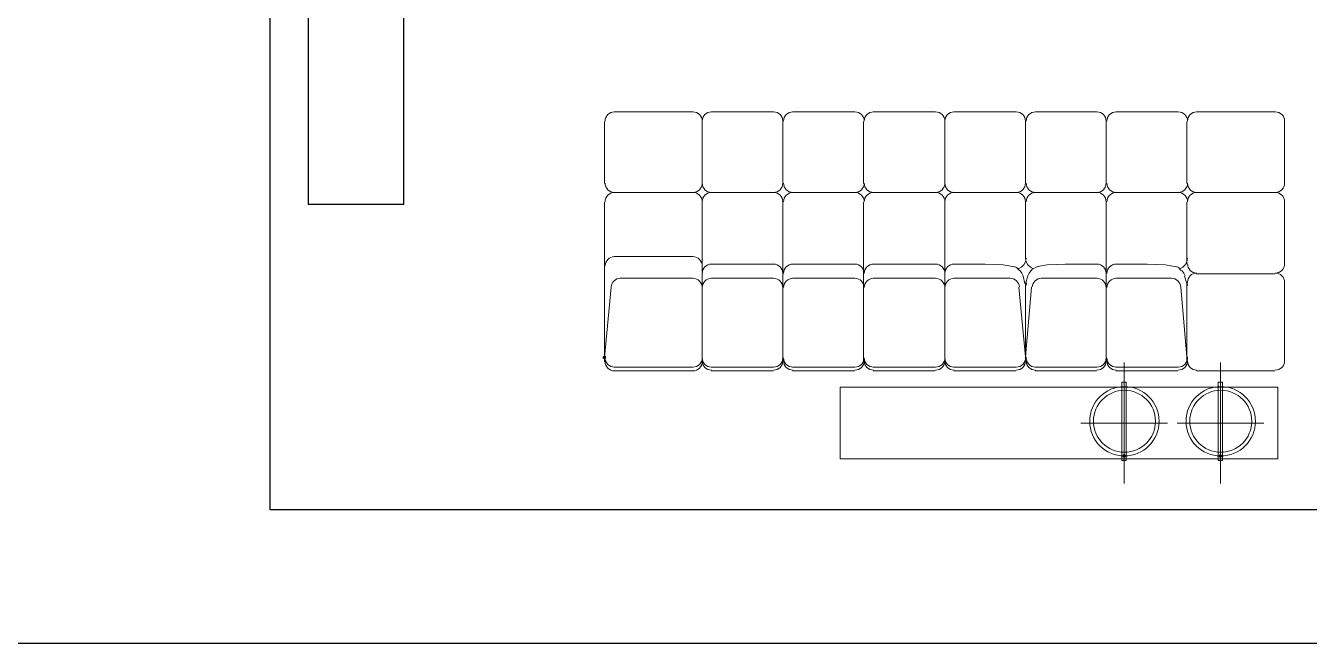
# Model space of a CAD drawing. Extents: x 185064 to 343242, y -369192 to -264966.
# Drawn here: x 219621 to 225050, y -295675 to -293063 of the extents above; entities that cross this region are included whole.
import ezdxf

# ---------------------------------------------------------------- set-up
doc = ezdxf.new("R2010")
doc.units = 0
doc.layers.add('打印框', color=4, linetype='Continuous')

# ---------------------------------------------------------------- blocks, each defined once
blk = doc.blocks.new('aewrareter')
h = blk.add_hatch(color=1)
h.dxf.hatch_style = 2
h.paths.add_polyline_path([(271177, -302736.9), (271174.7, -302742.5), (271169.2, -302744.8), (271163.6, -302742.5), (271161.3, -302736.9), (271163.6, -302731.3), (271169.2, -302729), (271174.7, -302731.3)])
h = blk.add_hatch(color=1)
h.dxf.hatch_style = 2
h.paths.add_polyline_path([(271177, -303144.3), (271174.7, -303149.9), (271169.2, -303152.2), (271163.6, -303149.9), (271161.3, -303144.3), (271163.6, -303138.7), (271169.2, -303136.4), (271174.7, -303138.7)])
h = blk.add_hatch(color=3)
h.dxf.hatch_style = 2
h.paths.add_polyline_path([(270760.2, -305342.2), (270757.9, -305347.7), (270752.3, -305350.1), (270746.7, -305347.7), (270744.4, -305342.2), (270746.7, -305336.6), (270752.3, -305334.3), (270757.9, -305336.6)])
at = {"color": 3, "lineweight": 0}
for points in [[(269752.8, -302465.3), (269744.9, -302466.1), (269737.5, -302468.4), (269730.8, -302472.1), (269724.9, -302476.9), (269720.1, -302482.7), (269716.5, -302489.4), (269714.2, -302496.8), (269713.4, -302504.8)], [(270016.5, -302465.3), (269754.4, -302465.3)], [(270054.4, -302504.8), (270053.6, -302496.8), (270051.3, -302489.4), (270047.7, -302482.7), (270042.9, -302476.9), (270037, -302472.1), (270030.3, -302468.4), (270022.9, -302466.1), (270014.9, -302465.3)], [(270093.9, -302465.3), (270085.9, -302466.1), (270078.5, -302468.4), (270071.8, -302472.1), (270066, -302476.9), (270061.2, -302482.7), (270057.5, -302489.4), (270055.2, -302496.8), (270054.4, -302504.8)], [(270357.6, -302465.3), (270095.5, -302465.3)], [(270395.5, -302504.8), (270394.7, -302496.8), (270392.4, -302489.4), (270388.7, -302482.7), (270383.9, -302476.9), (270378.1, -302472.1), (270371.4, -302468.4), (270363.9, -302466.1), (270356, -302465.3)], [(270434.9, -302465.3), (270427, -302466.1), (270419.6, -302468.4), (270412.9, -302472.1), (270407, -302476.9), (270402.2, -302482.7), (270398.6, -302489.4), (270396.3, -302496.8), (270395.5, -302504.8)], [(270768.1, -302465.3), (270436.5, -302465.3)], [(270806, -302504.8), (270805.2, -302496.8), (270802.9, -302489.4), (270799.3, -302482.7), (270794.4, -302476.9), (270788.6, -302472.1), (270781.9, -302468.4), (270774.5, -302466.1), (270766.5, -302465.3)], [(269713.4, -302506.4), (269713.4, -302838)], [(270054.4, -302506.4), (270054.4, -302838)], [(270054.4, -302838), (270054.4, -302506.4)], [(270398.6, -302506.4), (270398.6, -302838)], [(270398.6, -302838), (270398.6, -302506.4)], [(270809.2, -302838), (270809.2, -302506.4)], [(269713.4, -302836.4), (269714.2, -302844.3), (269716.5, -302851.7), (269720.1, -302858.5), (269724.9, -302864.3), (269730.8, -302869.1), (269737.5, -302872.8), (269744.9, -302875.1), (269752.8, -302875.9)], [(269752.8, -302875.9), (269744.9, -302876.7), (269737.5, -302879), (269730.8, -302882.6), (269724.9, -302887.4), (269720.1, -302893.3), (269716.5, -302900), (269714.2, -302907.4), (269713.4, -302915.3)], [(270016.5, -302879), (269754.4, -302879)], [(269754.4, -302879), (270016.5, -302879)], [(270014.9, -302875.9), (270022.9, -302875.1), (270030.3, -302872.8), (270037, -302869.1), (270042.9, -302864.3), (270047.7, -302858.5), (270051.3, -302851.7), (270053.6, -302844.3), (270054.4, -302836.4)], [(270054.4, -302915.3), (270053.6, -302907.4), (270051.3, -302900), (270047.7, -302893.3), (270042.9, -302887.4), (270037, -302882.6), (270030.3, -302879), (270022.9, -302876.7), (270014.9, -302875.9)], [(270054.4, -302836.4), (270055.2, -302844.3), (270057.5, -302851.7), (270061.2, -302858.5), (270066, -302864.3), (270071.8, -302869.1), (270078.5, -302872.8), (270085.9, -302875.1), (270093.9, -302875.9)], [(270093.9, -302875.9), (270085.9, -302876.7), (270078.5, -302879), (270071.8, -302882.6), (270066, -302887.4), (270061.2, -302893.3), (270057.5, -302900), (270055.2, -302907.4), (270054.4, -302915.3)], [(270335.5, -302879), (270095.5, -302879)], [(270095.5, -302879), (270357.6, -302879)], [(270377.2, -302909.5), (270370.5, -302896.3), (270360.4, -302885.9), (270347.6, -302878.9), (270333.1, -302875.9)], [(270356, -302875.9), (270363.9, -302875.1), (270371.4, -302872.8), (270378.1, -302869.1), (270383.9, -302864.3), (270388.7, -302858.5), (270392.4, -302851.7), (270394.7, -302844.3), (270395.5, -302836.4)], [(270395.5, -302836.4), (270396.3, -302844.3), (270398.6, -302851.7), (270402.2, -302858.5), (270407, -302864.3), (270412.9, -302869.1), (270419.6, -302872.8), (270427, -302875.1), (270434.9, -302875.9)], [(270439.7, -302879), (270408.1, -302888.5)], [(270436.5, -302879), (270768.1, -302879)], [(270447.6, -302875.9), (270437.1, -302877.3)], [(270768.1, -302879), (270449.2, -302879)], [(270455.5, -302904.3), (270749.2, -302879)], [(270793.4, -302915.3), (270792.5, -302907.1), (270790, -302899.4), (270785.9, -302892.3), (270780.4, -302886.1), (270773.8, -302881.2), (270766.4, -302877.9), (270758.4, -302876.1), (270750.2, -302876)], [(270766.5, -302875.9), (270774.5, -302875.1), (270781.9, -302872.8), (270788.6, -302869.1), (270794.4, -302864.3), (270799.3, -302858.5), (270802.9, -302851.7), (270805.2, -302844.3), (270806, -302836.4)], [(270806, -302915.3), (270805.2, -302907.4), (270802.9, -302900), (270799.3, -302893.3), (270794.4, -302887.4), (270788.6, -302882.6), (270781.9, -302879), (270774.5, -302876.7), (270766.5, -302875.9)], [(269713.4, -302916.9), (269713.4, -303179)], [(270054.4, -303179), (270054.4, -302916.9)], [(270054.4, -303179), (270054.4, -302916.9)], [(270367, -302929.5), (270360.7, -302970.6), (270357.6, -303046.4)], [(270376.8, -302908.3), (270370.9, -302917.2), (270367.6, -302927.5)], [(270386, -302901.1), (270376.5, -302910.6)], [(270406.9, -302886.4), (270395.6, -302891), (270386.3, -302898.8)], [(270453.7, -302904.4), (270446.3, -302905.8), (270439.4, -302908.4), (270433.3, -302912.2), (270428, -302917), (270423.6, -302922.8), (270420.3, -302929.2), (270418.3, -302936.2), (270417.6, -302943.7)], [(270793.4, -303179), (270793.4, -302916.9)], [(270809.2, -303179), (270809.2, -302916.9)], [(270417.6, -302945.3), (270417.6, -303179)], [(270357.6, -303046.4), (270357.6, -303179)], [(269713.4, -303177.4), (269714.2, -303185.4), (269716.5, -303192.8), (269720.1, -303199.5), (269724.9, -303205.3), (269730.8, -303210.2), (269737.5, -303213.8), (269744.9, -303216.1), (269752.8, -303216.9)], [(270014.9, -303216.9), (270022.9, -303216.1), (270030.3, -303213.8), (270037, -303210.2), (270042.9, -303205.3), (270047.7, -303199.5), (270051.3, -303192.8), (270053.6, -303185.4), (270054.4, -303177.4)], [(270054.4, -303177.4), (270055.2, -303185.4), (270057.5, -303192.8), (270061.2, -303199.5), (270066, -303205.3), (270071.8, -303210.2), (270078.5, -303213.8), (270085.9, -303216.1), (270093.9, -303216.9)], [(270357.6, -303177.4), (270358.4, -303185.4), (270360.7, -303192.8), (270364.3, -303199.5), (270369.1, -303205.3), (270375, -303210.2), (270381.7, -303213.8), (270389.1, -303216.1), (270397, -303216.9)], [(270417.6, -303177.4), (270418.4, -303185.4), (270420.7, -303192.8), (270424.3, -303199.5), (270429.1, -303205.3), (270435, -303210.2), (270441.7, -303213.8), (270449.1, -303216.1), (270457, -303216.9)], [(270753.9, -303216.9), (270761.8, -303216.1), (270769.3, -303213.8), (270776, -303210.2), (270781.8, -303205.3), (270786.6, -303199.5), (270790.3, -303192.8), (270792.6, -303185.4), (270793.4, -303177.4)], [(270766.5, -303216.9), (270774.5, -303216.1), (270781.9, -303213.8), (270788.6, -303210.2), (270794.4, -303205.3), (270799.3, -303199.5), (270802.9, -303192.8), (270805.2, -303185.4), (270806, -303177.4)], [(269752.8, -303220.1), (269744.9, -303220.9), (269737.5, -303223.2), (269730.8, -303226.8), (269724.9, -303231.6), (269720.1, -303237.5), (269716.5, -303244.2), (269714.2, -303251.6), (269713.4, -303259.5)], [(269713.4, -303520.1), (269713.4, -303261.1)], [(269754.4, -303220.1), (270016.5, -303220.1)], [(269754.4, -303220.1), (270016.5, -303220.1)], [(270054.4, -303259.5), (270053.6, -303251.6), (270051.3, -303244.2), (270047.7, -303237.5), (270042.9, -303231.6), (270037, -303226.8), (270030.3, -303223.2), (270022.9, -303220.9), (270014.9, -303220.1)], [(270093.9, -303220.1), (270085.9, -303220.9), (270078.5, -303223.2), (270071.8, -303226.8), (270066, -303231.6), (270061.2, -303237.5), (270057.5, -303244.2), (270055.2, -303251.6), (270054.4, -303259.5)], [(270054.4, -303261.1), (270054.4, -303520.1)], [(270054.4, -303261.1), (270054.4, -303520.1)], [(270768.1, -303220.1), (270095.5, -303220.1)], [(270768.1, -303220.1), (270095.5, -303220.1)], [(270397, -303220.1), (270389.1, -303220.9), (270381.7, -303223.2), (270375, -303226.8), (270369.1, -303231.6), (270364.3, -303237.5), (270360.7, -303244.2), (270358.4, -303251.6), (270357.6, -303259.5)], [(270357.6, -303393.7), (270357.6, -303261.1)], [(270457, -303220.1), (270449.1, -303220.9), (270441.7, -303223.2), (270435, -303226.8), (270429.1, -303231.6), (270424.3, -303237.5), (270420.7, -303244.2), (270418.4, -303251.6), (270417.6, -303259.5)], [(270417.6, -303494.8), (270417.6, -303261.1)], [(270793.4, -303259.5), (270792.6, -303251.6), (270790.3, -303244.2), (270786.6, -303237.5), (270781.8, -303231.6), (270776, -303226.8), (270769.3, -303223.2), (270761.8, -303220.9), (270753.9, -303220.1)], [(270806, -303259.5), (270805.2, -303251.6), (270802.9, -303244.2), (270799.3, -303237.5), (270794.4, -303231.6), (270788.6, -303226.8), (270781.9, -303223.2), (270774.5, -303220.9), (270766.5, -303220.1)], [(270793.4, -303261.1), (270793.4, -303520.1)], [(270809.2, -303261.1), (270809.2, -303520.1)], [(270367, -303510.6), (270360.7, -303469.5), (270357.6, -303393.7)], [(269713.4, -303518.5), (269714.2, -303526.4), (269716.5, -303533.9), (269720.1, -303540.6), (269724.9, -303546.4), (269730.8, -303551.2), (269737.5, -303554.9), (269744.9, -303557.2), (269752.8, -303558)], [(270014.9, -303558), (270022.9, -303557.2), (270030.3, -303554.9), (270037, -303551.2), (270042.9, -303546.4), (270047.7, -303540.6), (270051.3, -303533.9), (270053.6, -303526.4), (270054.4, -303518.5)], [(270054.4, -303518.5), (270055.2, -303526.4), (270057.5, -303533.9), (270061.2, -303540.6), (270066, -303546.4), (270071.8, -303551.2), (270078.5, -303554.9), (270085.9, -303557.2), (270093.9, -303558)], [(270333.1, -303561.1), (270347.6, -303558.1), (270360.4, -303551.1), (270370.5, -303540.7), (270377.2, -303527.4)], [(270367.6, -303506.4), (270370.9, -303516.6), (270376.8, -303525.5)], [(270386, -303539), (270376.5, -303529.5)], [(270417.6, -303493.2), (270418.3, -303500.7), (270420.3, -303507.8), (270423.6, -303514.2), (270428, -303519.9), (270433.3, -303524.8), (270439.4, -303528.6), (270446.3, -303531.2), (270453.7, -303532.6)], [(270750.2, -303557.8), (270758.4, -303557.7), (270766.4, -303555.9), (270773.8, -303552.6), (270780.5, -303547.7), (270785.9, -303541.5), (270790, -303534.4), (270792.5, -303526.7), (270793.4, -303518.5)], [(270766.5, -303558), (270774.5, -303557.2), (270781.9, -303554.9), (270788.6, -303551.2), (270794.4, -303546.4), (270799.3, -303540.6), (270802.9, -303533.9), (270805.2, -303526.4), (270806, -303518.5)], [(269752.8, -303561.1), (269744.9, -303561.9), (269737.5, -303564.2), (269730.8, -303567.9), (269724.9, -303572.7), (269720.1, -303578.5), (269716.5, -303585.2), (269714.2, -303592.6), (269713.4, -303600.6)], [(270016.5, -303561.1), (269754.4, -303561.1)], [(269754.4, -303561.1), (270016.5, -303561.1)], [(270054.4, -303600.6), (270053.6, -303592.6), (270051.3, -303585.2), (270047.7, -303578.5), (270042.9, -303572.7), (270037, -303567.9), (270030.3, -303564.2), (270022.9, -303561.9), (270014.9, -303561.1)], [(270093.9, -303561.1), (270085.9, -303561.9), (270078.5, -303564.2), (270071.8, -303567.9), (270066, -303572.7), (270061.2, -303578.5), (270057.5, -303585.2), (270055.2, -303592.6), (270054.4, -303600.6)], [(270335.5, -303561.1), (270095.5, -303561.1)], [(270335.5, -303561.1), (270095.5, -303561.1)], [(270377.2, -303591.7), (270370.5, -303578.4), (270360.4, -303568), (270347.6, -303561), (270333.1, -303558)], [(270386, -303583.2), (270376.5, -303595.9)], [(270386.3, -303538.2), (270395.6, -303546), (270406.9, -303550.6)], [(270406.9, -303571.7), (270395.6, -303576.3), (270386.3, -303584.1)], [(270439.7, -303561.1), (270408.1, -303551.6)], [(270439.7, -303564.3), (270408.1, -303570.6)], [(270453.7, -303586.5), (270446.3, -303587.9), (270439.4, -303590.5), (270433.3, -303594.3), (270428, -303599.2), (270423.6, -303604.9), (270420.3, -303611.3), (270418.3, -303618.3), (270417.6, -303625.9)], [(270437.1, -303556.5), (270447.6, -303558)], [(270447.6, -303561.1), (270437.1, -303562.5)], [(270768.1, -303561.1), (270449.2, -303561.1)], [(270768.1, -303561.1), (270449.2, -303561.1)], [(270455.5, -303535.9), (270749.2, -303561.1)], [(270455.5, -303589.5), (270749.2, -303561.1)], [(270793.4, -303600.6), (270792.5, -303592.4), (270790, -303584.6), (270785.9, -303577.5), (270780.4, -303571.4), (270773.8, -303566.5), (270766.4, -303563.1), (270758.4, -303561.4), (270750.2, -303561.3)], [(270806, -303600.6), (270805.2, -303592.6), (270802.9, -303585.2), (270799.3, -303578.5), (270794.4, -303572.7), (270788.6, -303567.9), (270781.9, -303564.2), (270774.5, -303561.9), (270766.5, -303561.1)], [(269713.4, -303864.3), (269713.4, -303602.2)], [(270054.4, -303602.2), (270054.4, -303864.3)], [(270054.4, -303864.3), (270054.4, -303602.2)], [(270367, -303614.8), (270360.7, -303655.9), (270357.6, -303731.6)], [(270376.8, -303593.5), (270370.9, -303602.5), (270367.6, -303612.7)], [(270417.6, -303627.4), (270417.6, -303864.3)], [(270793.4, -303864.3), (270793.4, -303602.2)], [(270809.2, -303864.3), (270809.2, -303602.2)], [(270357.6, -303731.6), (270357.6, -303864.3)], [(269713.4, -303862.7), (269714.2, -303870.7), (269716.5, -303878.1), (269720.1, -303884.8), (269724.9, -303890.6), (269730.8, -303895.4), (269737.5, -303899.1), (269744.9, -303901.4), (269752.8, -303902.2)], [(269752.8, -303902.2), (269744.9, -303903), (269737.5, -303905.3), (269730.8, -303908.9), (269724.9, -303913.7), (269720.1, -303919.6), (269716.5, -303926.3), (269714.2, -303933.7), (269713.4, -303941.6)], [(270016.5, -303902.2), (269754.4, -303902.2)], [(269754.4, -303902.2), (270016.5, -303902.2)], [(270014.9, -303902.2), (270022.9, -303901.4), (270030.3, -303899.1), (270037, -303895.4), (270042.9, -303890.6), (270047.7, -303884.8), (270051.3, -303878.1), (270053.6, -303870.7), (270054.4, -303862.7)], [(270054.4, -303941.6), (270053.6, -303933.7), (270051.3, -303926.3), (270047.7, -303919.6), (270042.9, -303913.7), (270037, -303908.9), (270030.3, -303905.3), (270022.9, -303903), (270014.9, -303902.2)], [(270054.4, -303862.7), (270055.2, -303870.7), (270057.5, -303878.1), (270061.2, -303884.8), (270066, -303890.6), (270071.8, -303895.4), (270078.5, -303899.1), (270085.9, -303901.4), (270093.9, -303902.2)], [(270093.9, -303902.2), (270085.9, -303903), (270078.5, -303905.3), (270071.8, -303908.9), (270066, -303913.7), (270061.2, -303919.6), (270057.5, -303926.3), (270055.2, -303933.7), (270054.4, -303941.6)], [(270357.6, -303862.7), (270358.4, -303870.7), (270360.7, -303878.1), (270364.3, -303884.8), (270369.1, -303890.6), (270375, -303895.4), (270381.7, -303899.1), (270389.1, -303901.4), (270397, -303902.2)], [(270397, -303902.2), (270389.1, -303903), (270381.7, -303905.3), (270375, -303908.9), (270369.1, -303913.7), (270364.3, -303919.6), (270360.7, -303926.3), (270358.4, -303933.7), (270357.6, -303941.6)], [(270417.6, -303862.7), (270418.4, -303870.7), (270420.7, -303878.1), (270424.3, -303884.8), (270429.1, -303890.6), (270435, -303895.4), (270441.7, -303899.1), (270449.1, -303901.4), (270457, -303902.2)], [(270457, -303902.2), (270449.1, -303903), (270441.7, -303905.3), (270435, -303908.9), (270429.1, -303913.7), (270424.3, -303919.6), (270420.7, -303926.3), (270418.4, -303933.7), (270417.6, -303941.6)], [(270753.9, -303902.2), (270761.8, -303901.4), (270769.3, -303899.1), (270776, -303895.4), (270781.8, -303890.6), (270786.6, -303884.8), (270790.3, -303878.1), (270792.6, -303870.7), (270793.4, -303862.7)], [(270793.4, -303941.6), (270792.6, -303933.7), (270790.3, -303926.3), (270786.6, -303919.6), (270781.8, -303913.7), (270776, -303908.9), (270769.3, -303905.3), (270761.8, -303903), (270753.9, -303902.2)], [(270766.5, -303902.2), (270774.5, -303901.4), (270781.9, -303899.1), (270788.6, -303895.4), (270794.4, -303890.6), (270799.3, -303884.8), (270802.9, -303878.1), (270805.2, -303870.7), (270806, -303862.7)], [(270806, -303941.6), (270805.2, -303933.7), (270802.9, -303926.3), (270799.3, -303919.6), (270794.4, -303913.7), (270788.6, -303908.9), (270781.9, -303905.3), (270774.5, -303903), (270766.5, -303902.2)], [(269713.4, -304205.3), (269713.4, -303943.2)], [(270054.4, -303943.2), (270054.4, -304205.3)], [(270054.4, -304205.3), (270054.4, -303943.2)], [(270357.6, -303943.2), (270357.6, -304085.3)], [(270417.6, -303943.2), (270417.6, -304085.3)], [(270793.4, -303943.2), (270793.4, -304085.3)], [(270809.2, -304085.3), (270809.2, -303943.2)], [(270357.6, -304205.3), (270357.6, -304085.3)], [(270417.6, -304205.3), (270417.6, -304085.3)], [(270793.4, -304205.3), (270793.4, -304085.3)], [(270809.2, -304085.3), (270809.2, -304205.3)], [(269713.4, -304203.7), (269714.2, -304211.7), (269716.5, -304219.1), (269720.1, -304225.8), (269724.9, -304231.7), (269730.8, -304236.5), (269737.5, -304240.1), (269744.9, -304242.4), (269752.8, -304243.2)], [(270014.9, -304243.2), (270022.9, -304242.4), (270030.3, -304240.1), (270037, -304236.5), (270042.9, -304231.7), (270047.7, -304225.8), (270051.3, -304219.1), (270053.6, -304211.7), (270054.4, -304203.7)], [(270054.4, -304203.7), (270055.2, -304211.7), (270057.5, -304219.1), (270061.2, -304225.8), (270066, -304231.7), (270071.8, -304236.5), (270078.5, -304240.1), (270085.9, -304242.4), (270093.9, -304243.2)], [(270357.6, -304203.7), (270358.4, -304211.7), (270360.7, -304219.1), (270364.3, -304225.8), (270369.1, -304231.7), (270375, -304236.5), (270381.7, -304240.1), (270389.1, -304242.4), (270397, -304243.2)], [(270417.6, -304203.7), (270418.4, -304211.7), (270420.7, -304219.1), (270424.3, -304225.8), (270429.1, -304231.7), (270435, -304236.5), (270441.7, -304240.1), (270449.1, -304242.4), (270457, -304243.2)], [(270753.9, -304243.2), (270761.8, -304242.4), (270769.3, -304240.1), (270776, -304236.5), (270781.8, -304231.7), (270786.6, -304225.8), (270790.3, -304219.1), (270792.6, -304211.7), (270793.4, -304203.7)], [(270766.5, -304243.2), (270774.5, -304242.4), (270781.9, -304240.1), (270788.6, -304236.5), (270794.4, -304231.7), (270799.3, -304225.8), (270802.9, -304219.1), (270805.2, -304211.7), (270806, -304203.7)], [(269752.8, -304243.2), (269744.9, -304244), (269737.5, -304246.3), (269730.8, -304250), (269724.9, -304254.8), (269720.1, -304260.6), (269716.5, -304267.3), (269714.2, -304274.7), (269713.4, -304282.7)], [(269713.4, -304546.4), (269713.4, -304284.3)], [(270016.5, -304246.4), (269754.4, -304246.4)], [(269754.4, -304246.4), (270016.5, -304246.4)], [(270054.4, -304282.7), (270053.6, -304274.7), (270051.3, -304267.3), (270047.7, -304260.6), (270042.9, -304254.8), (270037, -304250), (270030.3, -304246.3), (270022.9, -304244), (270014.9, -304243.2)], [(270093.9, -304243.2), (270085.9, -304244), (270078.5, -304246.3), (270071.8, -304250), (270066, -304254.8), (270061.2, -304260.6), (270057.5, -304267.3), (270055.2, -304274.7), (270054.4, -304282.7)], [(270054.4, -304284.3), (270054.4, -304546.4)], [(270054.4, -304546.4), (270054.4, -304284.3)], [(270397, -304243.2), (270389.1, -304244), (270381.7, -304246.3), (270375, -304250), (270369.1, -304254.8), (270364.3, -304260.6), (270360.7, -304267.3), (270358.4, -304274.7), (270357.6, -304282.7)], [(270357.6, -304284.3), (270357.6, -304426.4)], [(270457, -304243.2), (270449.1, -304244), (270441.7, -304246.3), (270435, -304250), (270429.1, -304254.8), (270424.3, -304260.6), (270420.7, -304267.3), (270418.4, -304274.7), (270417.6, -304282.7)], [(270417.6, -304284.3), (270417.6, -304426.4)], [(270793.4, -304282.7), (270792.6, -304274.7), (270790.3, -304267.3), (270786.6, -304260.6), (270781.8, -304254.8), (270776, -304250), (270769.3, -304246.3), (270761.8, -304244), (270753.9, -304243.2)], [(270806, -304282.7), (270805.2, -304274.7), (270802.9, -304267.3), (270799.3, -304260.6), (270794.4, -304254.8), (270788.6, -304250), (270781.9, -304246.3), (270774.5, -304244), (270766.5, -304243.2)], [(270793.4, -304284.3), (270793.4, -304426.4)], [(270809.2, -304426.4), (270809.2, -304284.3)], [(270357.6, -304546.4), (270357.6, -304426.4)], [(270417.6, -304546.4), (270417.6, -304426.4)], [(270793.4, -304546.4), (270793.4, -304426.4)], [(270809.2, -304426.4), (270809.2, -304546.4)], [(269713.4, -304544.8), (269714.2, -304552.8), (269716.5, -304560.2), (269720.1, -304566.9), (269724.9, -304572.7), (269730.8, -304577.5), (269737.5, -304581.2), (269744.9, -304583.5), (269752.8, -304584.3)], [(270014.9, -304584.3), (270022.9, -304583.5), (270030.3, -304581.2), (270037, -304577.5), (270042.9, -304572.7), (270047.7, -304566.9), (270051.3, -304560.2), (270053.6, -304552.8), (270054.4, -304544.8)], [(270054.4, -304544.8), (270055.2, -304552.8), (270057.5, -304560.2), (270061.2, -304566.9), (270066, -304572.7), (270071.8, -304577.5), (270078.5, -304581.2), (270085.9, -304583.5), (270093.9, -304584.3)], [(270357.6, -304544.8), (270358.4, -304552.8), (270360.7, -304560.2), (270364.3, -304566.9), (270369.1, -304572.7), (270375, -304577.5), (270381.7, -304581.2), (270389.1, -304583.5), (270397, -304584.3)], [(270417.6, -304544.8), (270418.4, -304552.8), (270420.7, -304560.2), (270424.3, -304566.9), (270429.1, -304572.7), (270435, -304577.5), (270441.7, -304581.2), (270449.1, -304583.5), (270457, -304584.3)], [(270753.9, -304584.3), (270761.8, -304583.5), (270769.3, -304581.2), (270776, -304577.5), (270781.8, -304572.7), (270786.6, -304566.9), (270790.3, -304560.2), (270792.6, -304552.8), (270793.4, -304544.8)], [(270766.5, -304584.3), (270774.5, -304583.5), (270781.9, -304581.2), (270788.6, -304577.5), (270794.4, -304572.7), (270799.3, -304566.9), (270802.9, -304560.2), (270805.2, -304552.8), (270806, -304544.8)], [(269752.8, -304587.4), (269744.9, -304588.2), (269737.5, -304590.5), (269730.8, -304594.2), (269724.9, -304599), (269720.1, -304604.8), (269716.5, -304611.5), (269714.2, -304619), (269713.4, -304626.9)], [(270016.5, -304587.4), (269754.4, -304587.4)], [(269754.4, -304587.4), (270016.5, -304587.4)], [(270054.4, -304626.9), (270053.6, -304619), (270051.3, -304611.5), (270047.7, -304604.8), (270042.9, -304599), (270037, -304594.2), (270030.3, -304590.5), (270022.9, -304588.2), (270014.9, -304587.4)], [(270093.9, -304587.4), (270085.9, -304588.2), (270078.5, -304590.5), (270071.8, -304594.2), (270066, -304599), (270061.2, -304604.8), (270057.5, -304611.5), (270055.2, -304619), (270054.4, -304626.9)], [(270397, -304587.4), (270389.1, -304588.2), (270381.7, -304590.5), (270375, -304594.2), (270369.1, -304599), (270364.3, -304604.8), (270360.7, -304611.5), (270358.4, -304619), (270357.6, -304626.9)], [(270457, -304587.4), (270449.1, -304588.2), (270441.7, -304590.5), (270435, -304594.2), (270429.1, -304599), (270424.3, -304604.8), (270420.7, -304611.5), (270418.4, -304619), (270417.6, -304626.9)], [(270793.4, -304626.9), (270792.6, -304619), (270790.3, -304611.5), (270786.6, -304604.8), (270781.8, -304599), (270776, -304594.2), (270769.3, -304590.5), (270761.8, -304588.2), (270753.9, -304587.4)], [(270806, -304626.9), (270805.2, -304619), (270802.9, -304611.5), (270799.3, -304604.8), (270794.4, -304599), (270788.6, -304594.2), (270781.9, -304590.5), (270774.5, -304588.2), (270766.5, -304587.4)], [(269713.4, -304890.6), (269713.4, -304628.5)], [(270054.4, -304628.5), (270054.4, -304890.6)], [(270054.4, -304890.6), (270054.4, -304628.5)], [(270357.6, -304628.5), (270357.6, -304767.4)], [(270417.6, -304628.5), (270417.6, -304767.4)], [(270793.4, -304628.5), (270793.4, -304767.4)], [(270809.2, -304767.4), (270809.2, -304628.5)], [(270357.6, -304890.6), (270357.6, -304767.4)], [(270417.6, -304890.6), (270417.6, -304767.4)], [(270793.4, -304890.6), (270793.4, -304767.4)], [(270809.2, -304767.4), (270809.2, -304890.6)], [(269713.4, -304889), (269714.2, -304897), (269716.5, -304904.4), (269720.1, -304911.1), (269724.9, -304916.9), (269730.8, -304921.7), (269737.5, -304925.4), (269744.9, -304927.7), (269752.8, -304928.5)], [(270014.9, -304928.5), (270022.9, -304927.7), (270030.3, -304925.4), (270037, -304921.7), (270042.9, -304916.9), (270047.7, -304911.1), (270051.3, -304904.4), (270053.6, -304897), (270054.4, -304889)], [(270054.4, -304889), (270055.2, -304897), (270057.5, -304904.4), (270061.2, -304911.1), (270066, -304916.9), (270071.8, -304921.7), (270078.5, -304925.4), (270085.9, -304927.7), (270093.9, -304928.5)], [(270357.6, -304889), (270358.4, -304897), (270360.7, -304904.4), (270364.3, -304911.1), (270369.1, -304916.9), (270375, -304921.7), (270381.7, -304925.4), (270389.1, -304927.7), (270397, -304928.5)], [(270417.6, -304889), (270418.4, -304897), (270420.7, -304904.4), (270424.3, -304911.1), (270429.1, -304916.9), (270435, -304921.7), (270441.7, -304925.4), (270449.1, -304927.7), (270457, -304928.5)], [(270753.9, -304928.5), (270761.8, -304927.7), (270769.3, -304925.4), (270776, -304921.7), (270781.8, -304916.9), (270786.6, -304911.1), (270790.3, -304904.4), (270792.6, -304897), (270793.4, -304889)], [(270766.5, -304928.5), (270774.5, -304927.7), (270781.9, -304925.4), (270788.6, -304921.7), (270794.4, -304916.9), (270799.3, -304911.1), (270802.9, -304904.4), (270805.2, -304897), (270806, -304889)], [(269752.8, -304928.5), (269744.9, -304929.3), (269737.5, -304931.6), (269730.8, -304935.2), (269724.9, -304940), (269720.1, -304945.9), (269716.5, -304952.6), (269714.2, -304960), (269713.4, -304968)], [(270016.5, -304928.5), (269754.4, -304928.5)], [(270054.4, -304968), (270053.6, -304960), (270051.3, -304952.6), (270047.7, -304945.9), (270042.9, -304940), (270037, -304935.2), (270030.3, -304931.6), (270022.9, -304929.3), (270014.9, -304928.5)], [(270093.9, -304928.5), (270085.9, -304929.3), (270078.5, -304931.6), (270071.8, -304935.2), (270066, -304940), (270061.2, -304945.9), (270057.5, -304952.6), (270055.2, -304960), (270054.4, -304968)], [(270365.5, -304928.5), (270357.5, -304929.3), (270350.1, -304931.6), (270343.4, -304935.2), (270337.6, -304940), (270332.7, -304945.9), (270329.1, -304952.6), (270326.8, -304960), (270326, -304968)], [(270457, -304928.5), (270449.1, -304929.3), (270441.7, -304931.6), (270435, -304935.2), (270429.1, -304940), (270424.3, -304945.9), (270420.7, -304952.6), (270418.4, -304960), (270417.6, -304968)], [(270793.4, -304968), (270792.6, -304960), (270790.3, -304952.6), (270786.6, -304945.9), (270781.8, -304940), (270776, -304935.2), (270769.3, -304931.6), (270761.8, -304929.3), (270753.9, -304928.5)], [(270809.2, -304968), (270808.4, -304960), (270806.1, -304952.6), (270802.4, -304945.9), (270797.6, -304940), (270791.7, -304935.2), (270785, -304931.6), (270777.6, -304929.3), (270769.7, -304928.5)], [(269713.4, -304969.5), (269713.4, -305301.1)], [(269713.4, -304969.5), (269713.4, -305301.1)], [(270054.4, -304969.5), (270054.4, -305301.1)], [(270326, -305301.1), (270326, -304969.5)], [(270417.6, -305275.9), (270417.6, -304969.5)], [(270793.4, -304969.5), (270793.4, -305301.1)], [(270809.2, -304969.5), (270809.2, -305301.1)], [(269713.4, -305299.5), (269714.2, -305307.5), (269716.5, -305314.9), (269720.1, -305321.6), (269724.9, -305327.5), (269730.8, -305332.3), (269737.5, -305335.9), (269744.9, -305338.2), (269752.8, -305339)], [(270014.9, -305339), (270022.9, -305338.2), (270030.3, -305335.9), (270037, -305332.3), (270042.9, -305327.5), (270047.7, -305321.6), (270051.3, -305314.9), (270053.6, -305307.5), (270054.4, -305299.5)], [(270054.4, -305299.5), (270055.2, -305307.5), (270057.5, -305314.9), (270061.2, -305321.6), (270066, -305327.5), (270071.8, -305332.3), (270078.5, -305335.9), (270085.9, -305338.2), (270093.9, -305339)], [(270326, -305299.5), (270326.8, -305307.5), (270329.1, -305314.9), (270332.7, -305321.6), (270337.6, -305327.5), (270343.4, -305332.3), (270350.1, -305335.9), (270357.5, -305338.2), (270365.5, -305339)], [(270417.6, -305274.3), (270418.3, -305281.8), (270420.4, -305288.9), (270423.7, -305295.4), (270428.1, -305301.1), (270433.4, -305305.9), (270439.6, -305309.7), (270446.5, -305312.3), (270454, -305313.6)], [(270455.5, -305313.7), (270752.3, -305342.2)], [(270750.2, -305338.8), (270758.4, -305338.8), (270766.4, -305337), (270773.8, -305333.6), (270780.5, -305328.7), (270785.9, -305322.6), (270790, -305315.5), (270792.5, -305307.7), (270793.4, -305299.5)], [(270769.7, -305339), (270777.6, -305338.2), (270785, -305335.9), (270791.7, -305332.3), (270797.6, -305327.5), (270802.4, -305321.6), (270806.1, -305314.9), (270808.4, -305307.5), (270809.2, -305299.5)], [(270016.5, -305342.2), (269754.4, -305342.2)], [(270420.7, -305342.2), (270095.5, -305342.2)], [(270771.3, -305342.2), (270420.7, -305342.2)]]:
    blk.add_lwpolyline(points, dxfattribs=at)
at = {"color": 1, "lineweight": 0}
for points in [[(270878.6, -302493.7), (271181.8, -302493.7), (271181.8, -304344.3), (270878.6, -304344.3)], [(270856.5, -302727.4), (271188.1, -302727.4), (271188.1, -302746.4), (270856.5, -302746.4)], [(270856.5, -303134.8), (271188.1, -303134.8), (271188.1, -303153.7), (270856.5, -303153.7)]]:
    blk.add_lwpolyline(points, close=True, dxfattribs=at)
for points in [[(271030.2, -302920.1), (271030.2, -302553.7)], [(271286, -302736.9), (270774.4, -302736.9)], [(271188.1, -302736.9), (271188.1, -302727.4)], [(271030.2, -303327.4), (271030.2, -302961.1)], [(271286, -303144.3), (270774.4, -303144.3)], [(271188.1, -303144.3), (271188.1, -303134.8)]]:
    blk.add_lwpolyline(points, dxfattribs=at)
at = {"color": 3, "lineweight": 0}
for points in [[(270095.5, -303902.2), (270768.1, -303902.2), (270095.5, -303902.2), (270768.1, -303902.2)], [(270095.5, -304246.4), (270768.1, -304246.4)], [(270095.5, -304246.4), (270768.1, -304246.4)], [(270095.5, -304587.4), (270768.1, -304587.4)], [(270095.5, -304587.4), (270768.1, -304587.4)], [(269754.4, -304928.5), (270016.5, -304928.5)], [(270095.5, -304928.5), (270768.1, -304928.5)], [(270095.5, -304928.5), (270768.1, -304928.5)]]:
    blk.add_lwpolyline(points, close=True, dxfattribs=at)
at = {"color": 1, "lineweight": 0}
for centre, radius in [((271022.3, -302735.3), 146.8), ((271022.3, -302735.3), 131.1), ((271022.3, -303142.7), 146.8), ((271022.3, -303142.7), 131.1)]:
    blk.add_circle(centre, radius, dxfattribs=at)
at = {"layer": '打印框', "color": 8}
blk.add_lwpolyline([(271396.9, -306756), (266083.4, -306756), (266083.4, -301008.1), (271396.9, -301008.1)], close=True, dxfattribs=at)
at = {"layer": '打印框', "color": 1}
blk.add_lwpolyline([(267750.2, -306192.5), (270106.1, -306192.5), (270106.1, -306593.2), (267750.2, -306593.2)], close=True, dxfattribs=at)

msp = doc.modelspace()

# ---------------------------------------------------------------- linework, layer by layer
at = {"color": 8}
msp.add_line((185063.7, -295675.3), (343241.6, -295675.3), dxfattribs=at)

# ---------------------------------------------------------------- block references
at = {"rotation": 270}
msp.add_blockref('aewrareter', (527410.7, -23713.7), dxfattribs=at)

doc.saveas('drawing.dxf')
